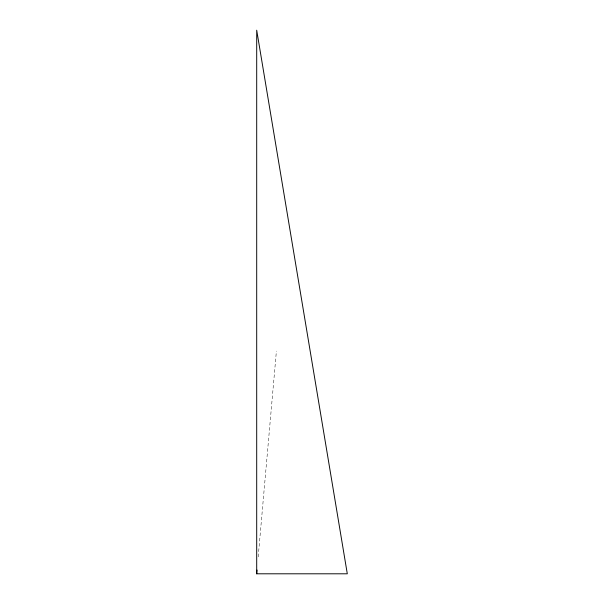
<?xml version="1.0" encoding="UTF-8"?>
<svg xmlns="http://www.w3.org/2000/svg" width="604" height="604" viewBox="0 0 604 604"><rect width="100%" height="100%" fill="white"/><g stroke="black" fill="none" stroke-linecap="round" stroke-linejoin="round"><path stroke-width="0.45" stroke-dasharray="3.02 2.27" d="M258.195 556.888L276.398 351.09"/><path stroke-width="0.91" d="M256.7 573.8L256.7 30.2L347.3 573.8L256.7 573.8L257.032 570.04"/></g></svg>
